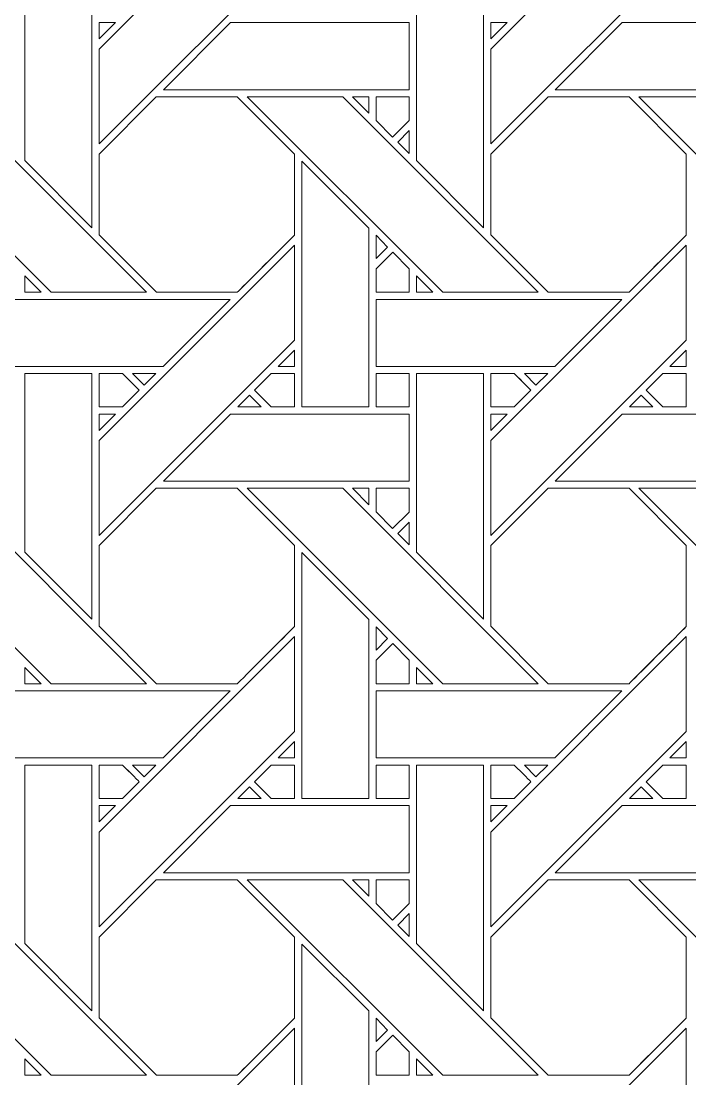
# Model space of a CAD drawing. Header units: inches. Extents: x 2.4 to 22.4, y -0.9 to 19.1.
# Drawn here: x 11.483 to 13.103, y 12.17 to 14.733 of the extents above; entities that cross this region are included whole.
import ezdxf

# ---------------------------------------------------------------- set-up
doc = ezdxf.new("R2010")
doc.units = ezdxf.units.IN
doc.header["$MEASUREMENT"] = 0
doc.layers.add('Design', color=7, linetype='Continuous', lineweight=0)

msp = doc.modelspace()

# ---------------------------------------------------------------- linework, layer by layer
at = {"layer": 'Design'}
for points, knots in [([(12.3829, 19.0948), (6.86, 19.0948), (2.3829, 14.6176), (2.3829, 9.0948), (2.3829, 3.5719), (6.86, -0.9052), (12.3829, -0.9052), (17.9057, -0.9052), (22.3829, 3.5719), (22.3829, 9.0948), (22.3829, 14.6176), (17.9057, 19.0948), (12.3829, 19.0948)], [0, 0, 0, 0, 1, 1, 1, 2, 2, 2, 3, 3, 3, 4, 4, 4, 4]), ([(12.3829, 17.972), (7.4801, 17.972), (3.5056, 13.9975), (3.5056, 9.0948), (3.5056, 4.192), (7.4801, 0.2175), (12.3829, 0.2175), (17.2856, 0.2175), (21.2601, 4.192), (21.2601, 9.0948), (21.2601, 13.9975), (17.2856, 17.972), (12.3829, 17.972)], [0, 0, 0, 0, 1, 1, 1, 2, 2, 2, 3, 3, 3, 4, 4, 4, 4]), ([(12.1453, 14.909), (12.1453, 14.909), (11.6717, 14.4354), (11.6717, 14.4354), (11.6717, 14.4354), (11.6717, 14.6655), (11.6717, 14.6655), (11.6717, 14.6655), (12.1453, 15.139), (12.1453, 15.139), (12.1453, 15.139), (12.1453, 14.909), (12.1453, 14.909)], [0, 0, 0, 0, 1, 1, 1, 2, 2, 2, 3, 3, 3, 4, 4, 4, 4]), ([(13.0941, 14.909), (13.0941, 14.909), (12.6204, 14.4354), (12.6204, 14.4354), (12.6204, 14.4354), (12.6204, 14.6655), (12.6204, 14.6655), (12.6204, 14.6655), (13.0941, 15.139), (13.0941, 15.139), (13.0941, 15.139), (13.0941, 14.909), (13.0941, 14.909)], [0, 0, 0, 0, 1, 1, 1, 2, 2, 2, 3, 3, 3, 4, 4, 4, 4]), ([(11.4916, 14.3954), (11.4916, 14.3954), (11.4916, 14.8276), (11.4916, 14.8276), (11.4916, 14.8276), (11.6545, 14.8276), (11.6545, 14.8276), (11.6545, 14.8276), (11.6545, 14.2324), (11.6545, 14.2324), (11.6545, 14.2324), (11.4916, 14.3954), (11.4916, 14.3954)], [0, 0, 0, 0, 1, 1, 1, 2, 2, 2, 3, 3, 3, 4, 4, 4, 4]), ([(12.4403, 14.3954), (12.4403, 14.3954), (12.4403, 14.8276), (12.4403, 14.8276), (12.4403, 14.8276), (12.6032, 14.8276), (12.6032, 14.8276), (12.6032, 14.8276), (12.6032, 14.2325), (12.6032, 14.2325), (12.6032, 14.2325), (12.4403, 14.3954), (12.4403, 14.3954)], [0, 0, 0, 0, 1, 1, 1, 2, 2, 2, 3, 3, 3, 4, 4, 4, 4]), ([(11.7115, 14.7296), (11.7115, 14.7296), (11.6717, 14.6898), (11.6717, 14.6898), (11.6717, 14.6898), (11.6717, 14.7296), (11.6717, 14.7296), (11.6717, 14.7296), (11.7115, 14.7296), (11.7115, 14.7296)], [0, 0, 0, 0, 1, 1, 1, 2, 2, 2, 3, 3, 3, 3]), ([(12.4228, 14.7296), (12.4228, 14.7296), (12.4228, 14.5668), (12.4228, 14.5668), (12.4228, 14.5668), (11.8275, 14.5668), (11.8275, 14.5668), (11.8275, 14.5668), (11.9904, 14.7296), (11.9904, 14.7296), (11.9904, 14.7296), (12.4228, 14.7296), (12.4228, 14.7296)], [0, 0, 0, 0, 1, 1, 1, 2, 2, 2, 3, 3, 3, 4, 4, 4, 4]), ([(12.6602, 14.7296), (12.6602, 14.7296), (12.6204, 14.6898), (12.6204, 14.6898), (12.6204, 14.6898), (12.6204, 14.7296), (12.6204, 14.7296), (12.6204, 14.7296), (12.6602, 14.7296), (12.6602, 14.7296)], [0, 0, 0, 0, 1, 1, 1, 2, 2, 2, 3, 3, 3, 3]), ([(13.3715, 14.7296), (13.3715, 14.7296), (13.3715, 14.5668), (13.3715, 14.5668), (13.3715, 14.5668), (12.7762, 14.5668), (12.7762, 14.5668), (12.7762, 14.5668), (12.9391, 14.7296), (12.9391, 14.7296), (12.9391, 14.7296), (13.3715, 14.7296), (13.3715, 14.7296)], [0, 0, 0, 0, 1, 1, 1, 2, 2, 2, 3, 3, 3, 4, 4, 4, 4]), ([(11.7867, 14.076), (11.7867, 14.076), (11.5556, 14.076), (11.5556, 14.076), (11.5556, 14.076), (11.0821, 14.5497), (11.0821, 14.5497), (11.0821, 14.5497), (11.313, 14.5497), (11.313, 14.5497), (11.313, 14.5497), (11.7867, 14.076), (11.7867, 14.076)], [0, 0, 0, 0, 1, 1, 1, 2, 2, 2, 3, 3, 3, 4, 4, 4, 4]), ([(11.8104, 14.5497), (11.8104, 14.5497), (12.0066, 14.5497), (12.0066, 14.5497), (12.0066, 14.5497), (12.1453, 14.411), (12.1453, 14.411), (12.1453, 14.411), (12.1453, 14.2148), (12.1453, 14.2148), (12.1275, 14.1969), (12.0156, 14.0851), (12.0066, 14.0761), (12.0066, 14.0761), (11.8109, 14.0761), (11.8109, 14.0761), (11.8109, 14.0761), (11.6717, 14.2153), (11.6717, 14.2153), (11.6717, 14.2153), (11.6717, 14.411), (11.6717, 14.411), (11.6717, 14.411), (11.8104, 14.5497), (11.8104, 14.5497)], [0, 0, 0, 0, 1, 1, 1, 2, 2, 2, 3, 3, 3, 4, 4, 4, 5, 5, 5, 6, 6, 6, 7, 7, 7, 8, 8, 8, 8]), ([(12.1453, 14.411), (12.1453, 14.411), (12.1453, 14.2148), (12.1453, 14.2148), (12.1272, 14.1966), (12.0154, 14.0849), (12.0066, 14.0761), (12.0066, 14.0761), (11.8109, 14.0761), (11.8109, 14.0761), (11.8109, 14.0761), (11.6717, 14.2153), (11.6717, 14.2153), (11.6717, 14.2153), (11.6717, 14.411), (11.6717, 14.411), (11.6717, 14.411), (11.8104, 14.5497), (11.8104, 14.5497), (11.8104, 14.5497), (12.0066, 14.5497), (12.0066, 14.5497), (12.0066, 14.5497), (12.1453, 14.411), (12.1453, 14.411)], [0, 0, 0, 0, 1, 1, 1, 2, 2, 2, 3, 3, 3, 4, 4, 4, 5, 5, 5, 6, 6, 6, 7, 7, 7, 8, 8, 8, 8]), ([(12.7354, 14.076), (12.7354, 14.076), (12.5044, 14.076), (12.5044, 14.076), (12.5044, 14.076), (12.0308, 14.5497), (12.0308, 14.5497), (12.0308, 14.5497), (12.2618, 14.5497), (12.2618, 14.5497), (12.2618, 14.5497), (12.7354, 14.076), (12.7354, 14.076)], [0, 0, 0, 0, 1, 1, 1, 2, 2, 2, 3, 3, 3, 4, 4, 4, 4]), ([(12.2859, 14.5497), (12.2859, 14.5497), (12.3253, 14.5497), (12.3253, 14.5497), (12.3253, 14.5497), (12.3253, 14.5099), (12.3253, 14.5099), (12.3253, 14.5099), (12.2859, 14.5497), (12.2859, 14.5497)], [0, 0, 0, 0, 1, 1, 1, 2, 2, 2, 3, 3, 3, 3]), ([(12.3425, 14.4925), (12.3425, 14.4925), (12.3425, 14.5497), (12.3425, 14.5497), (12.3425, 14.5497), (12.4228, 14.5497), (12.4228, 14.5497), (12.4228, 14.5497), (12.4228, 14.4921), (12.4228, 14.4921), (12.4228, 14.4921), (12.3828, 14.4522), (12.3828, 14.4522), (12.3828, 14.4522), (12.3425, 14.4925), (12.3425, 14.4925)], [0, 0, 0, 0, 1, 1, 1, 2, 2, 2, 3, 3, 3, 4, 4, 4, 5, 5, 5, 5]), ([(12.4228, 14.4921), (12.4228, 14.4921), (12.3828, 14.4522), (12.3828, 14.4522), (12.3828, 14.4522), (12.3425, 14.4925), (12.3425, 14.4925), (12.3425, 14.4925), (12.3425, 14.5497), (12.3425, 14.5497), (12.3425, 14.5497), (12.4228, 14.5497), (12.4228, 14.5497), (12.4228, 14.5497), (12.4228, 14.4921), (12.4228, 14.4921)], [0, 0, 0, 0, 1, 1, 1, 2, 2, 2, 3, 3, 3, 4, 4, 4, 5, 5, 5, 5]), ([(12.7591, 14.5497), (12.7591, 14.5497), (12.9553, 14.5497), (12.9553, 14.5497), (12.9553, 14.5497), (13.0941, 14.411), (13.0941, 14.411), (13.0941, 14.411), (13.0941, 14.2148), (13.0941, 14.2148), (13.0763, 14.1969), (12.9643, 14.0851), (12.9553, 14.0761), (12.9553, 14.0761), (12.7596, 14.0761), (12.7596, 14.0761), (12.7596, 14.0761), (12.6204, 14.2153), (12.6204, 14.2153), (12.6204, 14.2153), (12.6204, 14.411), (12.6204, 14.411), (12.6204, 14.411), (12.7591, 14.5497), (12.7591, 14.5497)], [0, 0, 0, 0, 1, 1, 1, 2, 2, 2, 3, 3, 3, 4, 4, 4, 5, 5, 5, 6, 6, 6, 7, 7, 7, 8, 8, 8, 8]), ([(13.0941, 14.2148), (13.0761, 14.1967), (12.9642, 14.085), (12.9553, 14.0761), (12.9553, 14.0761), (12.7596, 14.0761), (12.7596, 14.0761), (12.7596, 14.0761), (12.6204, 14.2153), (12.6204, 14.2153), (12.6204, 14.2153), (12.6204, 14.411), (12.6204, 14.411), (12.6204, 14.411), (12.7591, 14.5497), (12.7591, 14.5497), (12.7591, 14.5497), (12.9553, 14.5497), (12.9553, 14.5497), (12.9553, 14.5497), (13.0941, 14.411), (13.0941, 14.411), (13.0941, 14.411), (13.0941, 14.2148), (13.0941, 14.2148)], [0, 0, 0, 0, 1, 1, 1, 2, 2, 2, 3, 3, 3, 4, 4, 4, 5, 5, 5, 6, 6, 6, 7, 7, 7, 8, 8, 8, 8]), ([(13.6841, 14.076), (13.6841, 14.076), (13.4531, 14.076), (13.4531, 14.076), (13.4531, 14.076), (12.9795, 14.5497), (12.9795, 14.5497), (12.9795, 14.5497), (13.2105, 14.5497), (13.2105, 14.5497), (13.2105, 14.5497), (13.6841, 14.076), (13.6841, 14.076)], [0, 0, 0, 0, 1, 1, 1, 2, 2, 2, 3, 3, 3, 4, 4, 4, 4]), ([(12.4228, 14.4679), (12.4228, 14.4679), (12.4228, 14.4127), (12.4228, 14.4127), (12.4228, 14.4127), (12.395, 14.4401), (12.395, 14.4401), (12.395, 14.4401), (12.4228, 14.4679), (12.4228, 14.4679)], [0, 0, 0, 0, 1, 1, 1, 2, 2, 2, 3, 3, 3, 3]), ([(12.1625, 13.798), (12.1625, 13.798), (12.1625, 14.3939), (12.1625, 14.3939), (12.1625, 14.3939), (12.3252, 14.2317), (12.3252, 14.2317), (12.3252, 14.2317), (12.3252, 13.798), (12.3252, 13.798), (12.3252, 13.798), (12.1625, 13.798), (12.1625, 13.798)], [0, 0, 0, 0, 1, 1, 1, 2, 2, 2, 3, 3, 3, 4, 4, 4, 4]), ([(12.3425, 14.1575), (12.3425, 14.1575), (12.3425, 14.2142), (12.3425, 14.2142), (12.3425, 14.2142), (12.3707, 14.1857), (12.3707, 14.1857), (12.3707, 14.1857), (12.3425, 14.1575), (12.3425, 14.1575)], [0, 0, 0, 0, 1, 1, 1, 2, 2, 2, 3, 3, 3, 3]), ([(12.1453, 13.9603), (12.1453, 13.9603), (11.6717, 13.4866), (11.6717, 13.4866), (11.6717, 13.4866), (11.6717, 13.7167), (11.6717, 13.7167), (11.6717, 13.7167), (12.1453, 14.1903), (12.1453, 14.1903), (12.1453, 14.1903), (12.1453, 13.9603), (12.1453, 13.9603)], [0, 0, 0, 0, 1, 1, 1, 2, 2, 2, 3, 3, 3, 4, 4, 4, 4]), ([(13.0941, 13.9603), (13.0941, 13.9603), (12.6204, 13.4866), (12.6204, 13.4866), (12.6204, 13.4866), (12.6204, 13.7167), (12.6204, 13.7167), (12.6204, 13.7167), (13.0941, 14.1903), (13.0941, 14.1903), (13.0941, 14.1903), (13.0941, 13.9603), (13.0941, 13.9603)], [0, 0, 0, 0, 1, 1, 1, 2, 2, 2, 3, 3, 3, 4, 4, 4, 4]), ([(12.3425, 14.0759), (12.3425, 14.0759), (12.3425, 14.1332), (12.3425, 14.1332), (12.3425, 14.1332), (12.3829, 14.1735), (12.3829, 14.1735), (12.3829, 14.1735), (12.4232, 14.1332), (12.4232, 14.1332), (12.4232, 14.1332), (12.4232, 14.0759), (12.4232, 14.0759), (12.4232, 14.0759), (12.3425, 14.0759), (12.3425, 14.0759)], [0, 0, 0, 0, 1, 1, 1, 2, 2, 2, 3, 3, 3, 4, 4, 4, 5, 5, 5, 5]), ([(12.3829, 14.1735), (12.3829, 14.1735), (12.4232, 14.1332), (12.4232, 14.1332), (12.4232, 14.1332), (12.4232, 14.0759), (12.4232, 14.0759), (12.4232, 14.0759), (12.3425, 14.0759), (12.3425, 14.0759), (12.3425, 14.0759), (12.3425, 14.1332), (12.3425, 14.1332), (12.3425, 14.1332), (12.3829, 14.1735), (12.3829, 14.1735)], [0, 0, 0, 0, 1, 1, 1, 2, 2, 2, 3, 3, 3, 4, 4, 4, 5, 5, 5, 5]), ([(11.4917, 14.076), (11.4917, 14.076), (11.4917, 14.1158), (11.4917, 14.1158), (11.4917, 14.1158), (11.5314, 14.076), (11.5314, 14.076), (11.5314, 14.076), (11.4917, 14.076), (11.4917, 14.076)], [0, 0, 0, 0, 1, 1, 1, 2, 2, 2, 3, 3, 3, 3]), ([(12.4405, 14.076), (12.4405, 14.076), (12.4405, 14.1158), (12.4405, 14.1158), (12.4405, 14.1158), (12.4802, 14.076), (12.4802, 14.076), (12.4802, 14.076), (12.4405, 14.076), (12.4405, 14.076)], [0, 0, 0, 0, 1, 1, 1, 2, 2, 2, 3, 3, 3, 3]), ([(11.9895, 14.0588), (11.9895, 14.0588), (11.8268, 13.8961), (11.8268, 13.8961), (11.8268, 13.8961), (11.3938, 13.8961), (11.3938, 13.8961), (11.3938, 13.8961), (11.3938, 14.0588), (11.3938, 14.0588), (11.3938, 14.0588), (11.9895, 14.0588), (11.9895, 14.0588)], [0, 0, 0, 0, 1, 1, 1, 2, 2, 2, 3, 3, 3, 4, 4, 4, 4]), ([(12.9383, 14.0588), (12.9383, 14.0588), (12.7755, 13.8961), (12.7755, 13.8961), (12.7755, 13.8961), (12.3425, 13.8961), (12.3425, 13.8961), (12.3425, 13.8961), (12.3425, 14.0588), (12.3425, 14.0588), (12.3425, 14.0588), (12.9383, 14.0588), (12.9383, 14.0588)], [0, 0, 0, 0, 1, 1, 1, 2, 2, 2, 3, 3, 3, 4, 4, 4, 4]), ([(12.1056, 13.8961), (12.1056, 13.8961), (12.1453, 13.9359), (12.1453, 13.9359), (12.1453, 13.9359), (12.1453, 13.8961), (12.1453, 13.8961), (12.1453, 13.8961), (12.1056, 13.8961), (12.1056, 13.8961)], [0, 0, 0, 0, 1, 1, 1, 2, 2, 2, 3, 3, 3, 3]), ([(13.0543, 13.8961), (13.0543, 13.8961), (13.0941, 13.9359), (13.0941, 13.9359), (13.0941, 13.9359), (13.0941, 13.8961), (13.0941, 13.8961), (13.0941, 13.8961), (13.0543, 13.8961), (13.0543, 13.8961)], [0, 0, 0, 0, 1, 1, 1, 2, 2, 2, 3, 3, 3, 3]), ([(11.4916, 13.4466), (11.4916, 13.4466), (11.4916, 13.8788), (11.4916, 13.8788), (11.4916, 13.8788), (11.6545, 13.8788), (11.6545, 13.8788), (11.6545, 13.8788), (11.6545, 13.2837), (11.6545, 13.2837), (11.6545, 13.2837), (11.4916, 13.4466), (11.4916, 13.4466)], [0, 0, 0, 0, 1, 1, 1, 2, 2, 2, 3, 3, 3, 4, 4, 4, 4]), ([(11.7287, 13.8789), (11.7339, 13.8738), (11.7646, 13.8429), (11.7691, 13.8385), (11.7691, 13.8385), (11.7286, 13.7981), (11.7286, 13.7981), (11.7286, 13.7981), (11.6717, 13.7981), (11.6717, 13.7981), (11.6717, 13.7981), (11.6717, 13.8789), (11.6717, 13.8789), (11.6717, 13.8789), (11.7287, 13.8789), (11.7287, 13.8789)], [0, 0, 0, 0, 1, 1, 1, 2, 2, 2, 3, 3, 3, 4, 4, 4, 5, 5, 5, 5]), ([(11.7691, 13.8385), (11.7691, 13.8385), (11.7286, 13.7981), (11.7286, 13.7981), (11.7286, 13.7981), (11.6717, 13.7981), (11.6717, 13.7981), (11.6717, 13.7981), (11.6717, 13.8789), (11.6717, 13.8789), (11.6717, 13.8789), (11.7287, 13.8789), (11.7287, 13.8789), (11.7338, 13.8738), (11.7646, 13.843), (11.7691, 13.8385)], [0, 0, 0, 0, 1, 1, 1, 2, 2, 2, 3, 3, 3, 4, 4, 4, 5, 5, 5, 5]), ([(11.7531, 13.8788), (11.7531, 13.8788), (11.8096, 13.8788), (11.8096, 13.8788), (11.8096, 13.8788), (11.7813, 13.8506), (11.7813, 13.8506), (11.7813, 13.8506), (11.7531, 13.8788), (11.7531, 13.8788)], [0, 0, 0, 0, 1, 1, 1, 2, 2, 2, 3, 3, 3, 3]), ([(12.0882, 13.7981), (12.0882, 13.7981), (12.0479, 13.8385), (12.0479, 13.8385), (12.0479, 13.8385), (12.0883, 13.8789), (12.0883, 13.8789), (12.0883, 13.8789), (12.1453, 13.8789), (12.1453, 13.8789), (12.1453, 13.8789), (12.1453, 13.7981), (12.1453, 13.7981), (12.1453, 13.7981), (12.0882, 13.7981), (12.0882, 13.7981)], [0, 0, 0, 0, 1, 1, 1, 2, 2, 2, 3, 3, 3, 4, 4, 4, 5, 5, 5, 5]), ([(12.1453, 13.8789), (12.1453, 13.8789), (12.1453, 13.7981), (12.1453, 13.7981), (12.1453, 13.7981), (12.0882, 13.7981), (12.0882, 13.7981), (12.0882, 13.7981), (12.0479, 13.8385), (12.0479, 13.8385), (12.0479, 13.8385), (12.0883, 13.8789), (12.0883, 13.8789), (12.0883, 13.8789), (12.1453, 13.8789), (12.1453, 13.8789)], [0, 0, 0, 0, 1, 1, 1, 2, 2, 2, 3, 3, 3, 4, 4, 4, 5, 5, 5, 5]), ([(12.3425, 13.7981), (12.3425, 13.7981), (12.3425, 13.8789), (12.3425, 13.8789), (12.3425, 13.8789), (12.4228, 13.8789), (12.4228, 13.8789), (12.4228, 13.8789), (12.4228, 13.7981), (12.4228, 13.7981), (12.4228, 13.7981), (12.3425, 13.7981), (12.3425, 13.7981)], [0, 0, 0, 0, 1, 1, 1, 2, 2, 2, 3, 3, 3, 4, 4, 4, 4]), ([(12.4228, 13.8789), (12.4228, 13.8789), (12.4228, 13.7981), (12.4228, 13.7981), (12.4228, 13.7981), (12.3425, 13.7981), (12.3425, 13.7981), (12.3425, 13.7981), (12.3425, 13.8789), (12.3425, 13.8789), (12.3425, 13.8789), (12.4228, 13.8789), (12.4228, 13.8789)], [0, 0, 0, 0, 1, 1, 1, 2, 2, 2, 3, 3, 3, 4, 4, 4, 4]), ([(12.4403, 13.4466), (12.4403, 13.4466), (12.4403, 13.8788), (12.4403, 13.8788), (12.4403, 13.8788), (12.6032, 13.8788), (12.6032, 13.8788), (12.6032, 13.8788), (12.6032, 13.2837), (12.6032, 13.2837), (12.6032, 13.2837), (12.4403, 13.4466), (12.4403, 13.4466)], [0, 0, 0, 0, 1, 1, 1, 2, 2, 2, 3, 3, 3, 4, 4, 4, 4]), ([(12.6775, 13.8789), (12.6826, 13.8738), (12.7134, 13.8429), (12.7178, 13.8385), (12.7178, 13.8385), (12.6774, 13.7981), (12.6774, 13.7981), (12.6774, 13.7981), (12.6204, 13.7981), (12.6204, 13.7981), (12.6204, 13.7981), (12.6204, 13.8789), (12.6204, 13.8789), (12.6204, 13.8789), (12.6775, 13.8789), (12.6775, 13.8789)], [0, 0, 0, 0, 1, 1, 1, 2, 2, 2, 3, 3, 3, 4, 4, 4, 5, 5, 5, 5]), ([(12.6204, 13.7981), (12.6204, 13.7981), (12.6204, 13.8789), (12.6204, 13.8789), (12.6204, 13.8789), (12.6775, 13.8789), (12.6775, 13.8789), (12.6826, 13.8737), (12.7134, 13.8429), (12.7178, 13.8385), (12.7178, 13.8385), (12.6774, 13.7981), (12.6774, 13.7981), (12.6774, 13.7981), (12.6204, 13.7981), (12.6204, 13.7981)], [0, 0, 0, 0, 1, 1, 1, 2, 2, 2, 3, 3, 3, 4, 4, 4, 5, 5, 5, 5]), ([(12.7018, 13.8788), (12.7018, 13.8788), (12.7583, 13.8788), (12.7583, 13.8788), (12.7583, 13.8788), (12.73, 13.8506), (12.73, 13.8506), (12.73, 13.8506), (12.7018, 13.8788), (12.7018, 13.8788)], [0, 0, 0, 0, 1, 1, 1, 2, 2, 2, 3, 3, 3, 3]), ([(13.037, 13.7981), (13.037, 13.7981), (12.9966, 13.8385), (12.9966, 13.8385), (12.9966, 13.8385), (13.037, 13.8789), (13.037, 13.8789), (13.037, 13.8789), (13.0941, 13.8789), (13.0941, 13.8789), (13.0941, 13.8789), (13.0941, 13.7981), (13.0941, 13.7981), (13.0941, 13.7981), (13.037, 13.7981), (13.037, 13.7981)], [0, 0, 0, 0, 1, 1, 1, 2, 2, 2, 3, 3, 3, 4, 4, 4, 5, 5, 5, 5]), ([(13.0941, 13.8789), (13.0941, 13.8789), (13.0941, 13.7981), (13.0941, 13.7981), (13.0941, 13.7981), (13.037, 13.7981), (13.037, 13.7981), (13.037, 13.7981), (12.9966, 13.8385), (12.9966, 13.8385), (12.9966, 13.8385), (13.037, 13.8789), (13.037, 13.8789), (13.037, 13.8789), (13.0941, 13.8789), (13.0941, 13.8789)], [0, 0, 0, 0, 1, 1, 1, 2, 2, 2, 3, 3, 3, 4, 4, 4, 5, 5, 5, 5]), ([(12.064, 13.798), (12.064, 13.798), (12.0075, 13.798), (12.0075, 13.798), (12.0075, 13.798), (12.0358, 13.8263), (12.0358, 13.8263), (12.0358, 13.8263), (12.064, 13.798), (12.064, 13.798)], [0, 0, 0, 0, 1, 1, 1, 2, 2, 2, 3, 3, 3, 3]), ([(13.0127, 13.798), (13.0127, 13.798), (12.9562, 13.798), (12.9562, 13.798), (12.9562, 13.798), (12.9845, 13.8263), (12.9845, 13.8263), (12.9845, 13.8263), (13.0127, 13.798), (13.0127, 13.798)], [0, 0, 0, 0, 1, 1, 1, 2, 2, 2, 3, 3, 3, 3]), ([(11.7115, 13.7809), (11.7115, 13.7809), (11.6717, 13.7411), (11.6717, 13.7411), (11.6717, 13.7411), (11.6717, 13.7809), (11.6717, 13.7809), (11.6717, 13.7809), (11.7115, 13.7809), (11.7115, 13.7809)], [0, 0, 0, 0, 1, 1, 1, 2, 2, 2, 3, 3, 3, 3]), ([(12.4228, 13.7809), (12.4228, 13.7809), (12.4228, 13.6181), (12.4228, 13.6181), (12.4228, 13.6181), (11.8275, 13.6181), (11.8275, 13.6181), (11.8275, 13.6181), (11.9904, 13.7809), (11.9904, 13.7809), (11.9904, 13.7809), (12.4228, 13.7809), (12.4228, 13.7809)], [0, 0, 0, 0, 1, 1, 1, 2, 2, 2, 3, 3, 3, 4, 4, 4, 4]), ([(12.6602, 13.7809), (12.6602, 13.7809), (12.6204, 13.7411), (12.6204, 13.7411), (12.6204, 13.7411), (12.6204, 13.7809), (12.6204, 13.7809), (12.6204, 13.7809), (12.6602, 13.7809), (12.6602, 13.7809)], [0, 0, 0, 0, 1, 1, 1, 2, 2, 2, 3, 3, 3, 3]), ([(13.3715, 13.7809), (13.3715, 13.7809), (13.3715, 13.6181), (13.3715, 13.6181), (13.3715, 13.6181), (12.7762, 13.6181), (12.7762, 13.6181), (12.7762, 13.6181), (12.9391, 13.7809), (12.9391, 13.7809), (12.9391, 13.7809), (13.3715, 13.7809), (13.3715, 13.7809)], [0, 0, 0, 0, 1, 1, 1, 2, 2, 2, 3, 3, 3, 4, 4, 4, 4]), ([(11.7867, 13.1273), (11.7867, 13.1273), (11.5556, 13.1273), (11.5556, 13.1273), (11.5556, 13.1273), (11.0821, 13.601), (11.0821, 13.601), (11.0821, 13.601), (11.313, 13.601), (11.313, 13.601), (11.313, 13.601), (11.7867, 13.1273), (11.7867, 13.1273)], [0, 0, 0, 0, 1, 1, 1, 2, 2, 2, 3, 3, 3, 4, 4, 4, 4]), ([(11.8104, 13.601), (11.8104, 13.601), (12.0066, 13.601), (12.0066, 13.601), (12.0066, 13.601), (12.1453, 13.4623), (12.1453, 13.4623), (12.1453, 13.4623), (12.1453, 13.2661), (12.1453, 13.2661), (12.1275, 13.2481), (12.0156, 13.1364), (12.0066, 13.1274), (12.0066, 13.1274), (11.8109, 13.1274), (11.8109, 13.1274), (11.8109, 13.1274), (11.6717, 13.2666), (11.6717, 13.2666), (11.6717, 13.2666), (11.6717, 13.4623), (11.6717, 13.4623), (11.6717, 13.4623), (11.8104, 13.601), (11.8104, 13.601)], [0, 0, 0, 0, 1, 1, 1, 2, 2, 2, 3, 3, 3, 4, 4, 4, 5, 5, 5, 6, 6, 6, 7, 7, 7, 8, 8, 8, 8]), ([(12.1453, 13.4623), (12.1453, 13.4623), (12.1453, 13.2661), (12.1453, 13.2661), (12.1277, 13.2483), (12.0157, 13.1365), (12.0066, 13.1274), (12.0066, 13.1274), (11.8109, 13.1274), (11.8109, 13.1274), (11.8109, 13.1274), (11.6717, 13.2666), (11.6717, 13.2666), (11.6717, 13.2666), (11.6717, 13.4623), (11.6717, 13.4623), (11.6717, 13.4623), (11.8104, 13.601), (11.8104, 13.601), (11.8104, 13.601), (12.0066, 13.601), (12.0066, 13.601), (12.0066, 13.601), (12.1453, 13.4623), (12.1453, 13.4623)], [0, 0, 0, 0, 1, 1, 1, 2, 2, 2, 3, 3, 3, 4, 4, 4, 5, 5, 5, 6, 6, 6, 7, 7, 7, 8, 8, 8, 8]), ([(12.7354, 13.1273), (12.7354, 13.1273), (12.5044, 13.1273), (12.5044, 13.1273), (12.5044, 13.1273), (12.0308, 13.601), (12.0308, 13.601), (12.0308, 13.601), (12.2618, 13.601), (12.2618, 13.601), (12.2618, 13.601), (12.7354, 13.1273), (12.7354, 13.1273)], [0, 0, 0, 0, 1, 1, 1, 2, 2, 2, 3, 3, 3, 4, 4, 4, 4]), ([(12.2859, 13.601), (12.2859, 13.601), (12.3253, 13.601), (12.3253, 13.601), (12.3253, 13.601), (12.3253, 13.5611), (12.3253, 13.5611), (12.3253, 13.5611), (12.2859, 13.601), (12.2859, 13.601)], [0, 0, 0, 0, 1, 1, 1, 2, 2, 2, 3, 3, 3, 3]), ([(12.3425, 13.5438), (12.3425, 13.5438), (12.3425, 13.601), (12.3425, 13.601), (12.3425, 13.601), (12.4228, 13.601), (12.4228, 13.601), (12.4228, 13.601), (12.4228, 13.5434), (12.4228, 13.5434), (12.4228, 13.5434), (12.3828, 13.5035), (12.3828, 13.5035), (12.3828, 13.5035), (12.3425, 13.5438), (12.3425, 13.5438)], [0, 0, 0, 0, 1, 1, 1, 2, 2, 2, 3, 3, 3, 4, 4, 4, 5, 5, 5, 5]), ([(12.4228, 13.5434), (12.4228, 13.5434), (12.3828, 13.5035), (12.3828, 13.5035), (12.3828, 13.5035), (12.3425, 13.5438), (12.3425, 13.5438), (12.3425, 13.5438), (12.3425, 13.601), (12.3425, 13.601), (12.3425, 13.601), (12.4228, 13.601), (12.4228, 13.601), (12.4228, 13.601), (12.4228, 13.5434), (12.4228, 13.5434)], [0, 0, 0, 0, 1, 1, 1, 2, 2, 2, 3, 3, 3, 4, 4, 4, 5, 5, 5, 5]), ([(12.7591, 13.601), (12.7591, 13.601), (12.9553, 13.601), (12.9553, 13.601), (12.9553, 13.601), (13.0941, 13.4623), (13.0941, 13.4623), (13.0941, 13.4623), (13.0941, 13.2661), (13.0941, 13.2661), (13.0763, 13.2481), (12.9643, 13.1364), (12.9553, 13.1274), (12.9553, 13.1274), (12.7596, 13.1274), (12.7596, 13.1274), (12.7596, 13.1274), (12.6204, 13.2666), (12.6204, 13.2666), (12.6204, 13.2666), (12.6204, 13.4623), (12.6204, 13.4623), (12.6204, 13.4623), (12.7591, 13.601), (12.7591, 13.601)], [0, 0, 0, 0, 1, 1, 1, 2, 2, 2, 3, 3, 3, 4, 4, 4, 5, 5, 5, 6, 6, 6, 7, 7, 7, 8, 8, 8, 8]), ([(13.0941, 13.2661), (13.0759, 13.2477), (12.964, 13.1361), (12.9553, 13.1274), (12.9553, 13.1274), (12.7596, 13.1274), (12.7596, 13.1274), (12.7596, 13.1274), (12.6204, 13.2666), (12.6204, 13.2666), (12.6204, 13.2666), (12.6204, 13.4623), (12.6204, 13.4623), (12.6204, 13.4623), (12.7591, 13.601), (12.7591, 13.601), (12.7591, 13.601), (12.9553, 13.601), (12.9553, 13.601), (12.9553, 13.601), (13.0941, 13.4623), (13.0941, 13.4623), (13.0941, 13.4623), (13.0941, 13.2661), (13.0941, 13.2661)], [0, 0, 0, 0, 1, 1, 1, 2, 2, 2, 3, 3, 3, 4, 4, 4, 5, 5, 5, 6, 6, 6, 7, 7, 7, 8, 8, 8, 8]), ([(13.6841, 13.1273), (13.6841, 13.1273), (13.4531, 13.1273), (13.4531, 13.1273), (13.4531, 13.1273), (12.9795, 13.601), (12.9795, 13.601), (12.9795, 13.601), (13.2105, 13.601), (13.2105, 13.601), (13.2105, 13.601), (13.6841, 13.1273), (13.6841, 13.1273)], [0, 0, 0, 0, 1, 1, 1, 2, 2, 2, 3, 3, 3, 4, 4, 4, 4]), ([(12.4228, 13.5191), (12.4228, 13.5191), (12.4228, 13.464), (12.4228, 13.464), (12.4228, 13.464), (12.395, 13.4913), (12.395, 13.4913), (12.395, 13.4913), (12.4228, 13.5191), (12.4228, 13.5191)], [0, 0, 0, 0, 1, 1, 1, 2, 2, 2, 3, 3, 3, 3]), ([(12.1625, 12.8493), (12.1625, 12.8493), (12.1625, 13.4452), (12.1625, 13.4452), (12.1625, 13.4452), (12.3252, 13.283), (12.3252, 13.283), (12.3252, 13.283), (12.3252, 12.8493), (12.3252, 12.8493), (12.3252, 12.8493), (12.1625, 12.8493), (12.1625, 12.8493)], [0, 0, 0, 0, 1, 1, 1, 2, 2, 2, 3, 3, 3, 4, 4, 4, 4]), ([(12.3425, 13.2088), (12.3425, 13.2088), (12.3425, 13.2655), (12.3425, 13.2655), (12.3425, 13.2655), (12.3707, 13.2369), (12.3707, 13.2369), (12.3707, 13.2369), (12.3425, 13.2088), (12.3425, 13.2088)], [0, 0, 0, 0, 1, 1, 1, 2, 2, 2, 3, 3, 3, 3]), ([(12.1453, 13.0116), (12.1453, 13.0116), (11.6717, 12.5379), (11.6717, 12.5379), (11.6717, 12.5379), (11.6717, 12.768), (11.6717, 12.768), (11.6717, 12.768), (12.1453, 13.2416), (12.1453, 13.2416), (12.1453, 13.2416), (12.1453, 13.0116), (12.1453, 13.0116)], [0, 0, 0, 0, 1, 1, 1, 2, 2, 2, 3, 3, 3, 4, 4, 4, 4]), ([(13.0941, 13.0116), (13.0941, 13.0116), (12.6204, 12.5379), (12.6204, 12.5379), (12.6204, 12.5379), (12.6204, 12.768), (12.6204, 12.768), (12.6204, 12.768), (13.0941, 13.2416), (13.0941, 13.2416), (13.0941, 13.2416), (13.0941, 13.0116), (13.0941, 13.0116)], [0, 0, 0, 0, 1, 1, 1, 2, 2, 2, 3, 3, 3, 4, 4, 4, 4]), ([(12.3425, 13.1271), (12.3425, 13.1271), (12.3425, 13.1844), (12.3425, 13.1844), (12.3425, 13.1844), (12.3829, 13.2247), (12.3829, 13.2247), (12.3829, 13.2247), (12.4232, 13.1844), (12.4232, 13.1844), (12.4232, 13.1844), (12.4232, 13.1271), (12.4232, 13.1271), (12.4232, 13.1271), (12.3425, 13.1271), (12.3425, 13.1271)], [0, 0, 0, 0, 1, 1, 1, 2, 2, 2, 3, 3, 3, 4, 4, 4, 5, 5, 5, 5]), ([(12.3829, 13.2247), (12.3829, 13.2247), (12.4232, 13.1844), (12.4232, 13.1844), (12.4232, 13.1844), (12.4232, 13.1271), (12.4232, 13.1271), (12.4232, 13.1271), (12.3425, 13.1271), (12.3425, 13.1271), (12.3425, 13.1271), (12.3425, 13.1844), (12.3425, 13.1844), (12.3425, 13.1844), (12.3829, 13.2247), (12.3829, 13.2247)], [0, 0, 0, 0, 1, 1, 1, 2, 2, 2, 3, 3, 3, 4, 4, 4, 5, 5, 5, 5]), ([(11.4917, 13.1273), (11.4917, 13.1273), (11.4917, 13.1671), (11.4917, 13.1671), (11.4917, 13.1671), (11.5314, 13.1273), (11.5314, 13.1273), (11.5314, 13.1273), (11.4917, 13.1273), (11.4917, 13.1273)], [0, 0, 0, 0, 1, 1, 1, 2, 2, 2, 3, 3, 3, 3]), ([(12.4405, 13.1273), (12.4405, 13.1273), (12.4405, 13.1671), (12.4405, 13.1671), (12.4405, 13.1671), (12.4802, 13.1273), (12.4802, 13.1273), (12.4802, 13.1273), (12.4405, 13.1273), (12.4405, 13.1273)], [0, 0, 0, 0, 1, 1, 1, 2, 2, 2, 3, 3, 3, 3]), ([(11.9895, 13.1101), (11.9895, 13.1101), (11.8268, 12.9474), (11.8268, 12.9474), (11.8268, 12.9474), (11.3938, 12.9474), (11.3938, 12.9474), (11.3938, 12.9474), (11.3938, 13.1101), (11.3938, 13.1101), (11.3938, 13.1101), (11.9895, 13.1101), (11.9895, 13.1101)], [0, 0, 0, 0, 1, 1, 1, 2, 2, 2, 3, 3, 3, 4, 4, 4, 4]), ([(12.3425, 12.9474), (12.3425, 12.9474), (12.3425, 13.1101), (12.3425, 13.1101), (12.3425, 13.1101), (12.9382, 13.1101), (12.9382, 13.1101), (12.9382, 13.1101), (12.7755, 12.9474), (12.7755, 12.9474), (12.7755, 12.9474), (12.3425, 12.9474), (12.3425, 12.9474)], [0, 0, 0, 0, 1, 1, 1, 2, 2, 2, 3, 3, 3, 4, 4, 4, 4]), ([(12.1056, 12.9474), (12.1056, 12.9474), (12.1453, 12.9872), (12.1453, 12.9872), (12.1453, 12.9872), (12.1453, 12.9474), (12.1453, 12.9474), (12.1453, 12.9474), (12.1056, 12.9474), (12.1056, 12.9474)], [0, 0, 0, 0, 1, 1, 1, 2, 2, 2, 3, 3, 3, 3]), ([(13.0543, 12.9474), (13.0543, 12.9474), (13.0941, 12.9872), (13.0941, 12.9872), (13.0941, 12.9872), (13.0941, 12.9474), (13.0941, 12.9474), (13.0941, 12.9474), (13.0543, 12.9474), (13.0543, 12.9474)], [0, 0, 0, 0, 1, 1, 1, 2, 2, 2, 3, 3, 3, 3]), ([(11.4916, 12.4979), (11.4916, 12.4979), (11.4916, 12.9301), (11.4916, 12.9301), (11.4916, 12.9301), (11.6545, 12.9301), (11.6545, 12.9301), (11.6545, 12.9301), (11.6545, 12.335), (11.6545, 12.335), (11.6545, 12.335), (11.4916, 12.4979), (11.4916, 12.4979)], [0, 0, 0, 0, 1, 1, 1, 2, 2, 2, 3, 3, 3, 4, 4, 4, 4]), ([(11.7287, 12.9301), (11.7339, 12.925), (11.7646, 12.8942), (11.7691, 12.8898), (11.7691, 12.8898), (11.7286, 12.8494), (11.7286, 12.8494), (11.7286, 12.8494), (11.6717, 12.8494), (11.6717, 12.8494), (11.6717, 12.8494), (11.6717, 12.9301), (11.6717, 12.9301), (11.6717, 12.9301), (11.7287, 12.9301), (11.7287, 12.9301)], [0, 0, 0, 0, 1, 1, 1, 2, 2, 2, 3, 3, 3, 4, 4, 4, 5, 5, 5, 5]), ([(11.7691, 12.8898), (11.7691, 12.8898), (11.7286, 12.8494), (11.7286, 12.8494), (11.7286, 12.8494), (11.6717, 12.8494), (11.6717, 12.8494), (11.6717, 12.8494), (11.6717, 12.9301), (11.6717, 12.9301), (11.6717, 12.9301), (11.7287, 12.9301), (11.7287, 12.9301), (11.7339, 12.9249), (11.7647, 12.8941), (11.7691, 12.8898)], [0, 0, 0, 0, 1, 1, 1, 2, 2, 2, 3, 3, 3, 4, 4, 4, 5, 5, 5, 5]), ([(11.7531, 12.9301), (11.7531, 12.9301), (11.8096, 12.9301), (11.8096, 12.9301), (11.8096, 12.9301), (11.7813, 12.9019), (11.7813, 12.9019), (11.7813, 12.9019), (11.7531, 12.9301), (11.7531, 12.9301)], [0, 0, 0, 0, 1, 1, 1, 2, 2, 2, 3, 3, 3, 3]), ([(12.0882, 12.8494), (12.0882, 12.8494), (12.0479, 12.8897), (12.0479, 12.8897), (12.0479, 12.8897), (12.0883, 12.9302), (12.0883, 12.9302), (12.0883, 12.9302), (12.1453, 12.9302), (12.1453, 12.9302), (12.1453, 12.9302), (12.1453, 12.8494), (12.1453, 12.8494), (12.1453, 12.8494), (12.0882, 12.8494), (12.0882, 12.8494)], [0, 0, 0, 0, 1, 1, 1, 2, 2, 2, 3, 3, 3, 4, 4, 4, 5, 5, 5, 5]), ([(12.1453, 12.9302), (12.1453, 12.9302), (12.1453, 12.8494), (12.1453, 12.8494), (12.1453, 12.8494), (12.0882, 12.8494), (12.0882, 12.8494), (12.0882, 12.8494), (12.0479, 12.8897), (12.0479, 12.8897), (12.0479, 12.8897), (12.0883, 12.9302), (12.0883, 12.9302), (12.0883, 12.9302), (12.1453, 12.9302), (12.1453, 12.9302)], [0, 0, 0, 0, 1, 1, 1, 2, 2, 2, 3, 3, 3, 4, 4, 4, 5, 5, 5, 5]), ([(12.3425, 12.8494), (12.3425, 12.8494), (12.3425, 12.9301), (12.3425, 12.9301), (12.3425, 12.9301), (12.4228, 12.9301), (12.4228, 12.9301), (12.4228, 12.9301), (12.4228, 12.8494), (12.4228, 12.8494), (12.4228, 12.8494), (12.3425, 12.8494), (12.3425, 12.8494)], [0, 0, 0, 0, 1, 1, 1, 2, 2, 2, 3, 3, 3, 4, 4, 4, 4]), ([(12.3425, 12.8494), (12.3425, 12.8494), (12.3425, 12.9301), (12.3425, 12.9301), (12.3425, 12.9301), (12.4228, 12.9301), (12.4228, 12.9301), (12.4228, 12.9301), (12.4228, 12.8494), (12.4228, 12.8494), (12.4228, 12.8494), (12.3425, 12.8494), (12.3425, 12.8494)], [0, 0, 0, 0, 1, 1, 1, 2, 2, 2, 3, 3, 3, 4, 4, 4, 4]), ([(12.4403, 12.4979), (12.4403, 12.4979), (12.4403, 12.9301), (12.4403, 12.9301), (12.4403, 12.9301), (12.6032, 12.9301), (12.6032, 12.9301), (12.6032, 12.9301), (12.6032, 12.335), (12.6032, 12.335), (12.6032, 12.335), (12.4403, 12.4979), (12.4403, 12.4979)], [0, 0, 0, 0, 1, 1, 1, 2, 2, 2, 3, 3, 3, 4, 4, 4, 4]), ([(12.6775, 12.9301), (12.6826, 12.925), (12.7134, 12.8942), (12.7178, 12.8898), (12.7178, 12.8898), (12.6774, 12.8494), (12.6774, 12.8494), (12.6774, 12.8494), (12.6204, 12.8494), (12.6204, 12.8494), (12.6204, 12.8494), (12.6204, 12.9301), (12.6204, 12.9301), (12.6204, 12.9301), (12.6775, 12.9301), (12.6775, 12.9301)], [0, 0, 0, 0, 1, 1, 1, 2, 2, 2, 3, 3, 3, 4, 4, 4, 5, 5, 5, 5]), ([(12.6204, 12.8494), (12.6204, 12.8494), (12.6204, 12.9301), (12.6204, 12.9301), (12.6204, 12.9301), (12.6775, 12.9301), (12.6775, 12.9301), (12.6828, 12.9248), (12.7136, 12.894), (12.7178, 12.8898), (12.7178, 12.8898), (12.6774, 12.8494), (12.6774, 12.8494), (12.6774, 12.8494), (12.6204, 12.8494), (12.6204, 12.8494)], [0, 0, 0, 0, 1, 1, 1, 2, 2, 2, 3, 3, 3, 4, 4, 4, 5, 5, 5, 5]), ([(12.7018, 12.9301), (12.7018, 12.9301), (12.7583, 12.9301), (12.7583, 12.9301), (12.7583, 12.9301), (12.73, 12.9019), (12.73, 12.9019), (12.73, 12.9019), (12.7018, 12.9301), (12.7018, 12.9301)], [0, 0, 0, 0, 1, 1, 1, 2, 2, 2, 3, 3, 3, 3]), ([(13.037, 12.8494), (13.037, 12.8494), (12.9966, 12.8897), (12.9966, 12.8897), (12.9966, 12.8897), (13.037, 12.9302), (13.037, 12.9302), (13.037, 12.9302), (13.0941, 12.9302), (13.0941, 12.9302), (13.0941, 12.9302), (13.0941, 12.8494), (13.0941, 12.8494), (13.0941, 12.8494), (13.037, 12.8494), (13.037, 12.8494)], [0, 0, 0, 0, 1, 1, 1, 2, 2, 2, 3, 3, 3, 4, 4, 4, 5, 5, 5, 5]), ([(13.0941, 12.9302), (13.0941, 12.9302), (13.0941, 12.8494), (13.0941, 12.8494), (13.0941, 12.8494), (13.037, 12.8494), (13.037, 12.8494), (13.037, 12.8494), (12.9966, 12.8897), (12.9966, 12.8897), (12.9966, 12.8897), (13.037, 12.9302), (13.037, 12.9302), (13.037, 12.9302), (13.0941, 12.9302), (13.0941, 12.9302)], [0, 0, 0, 0, 1, 1, 1, 2, 2, 2, 3, 3, 3, 4, 4, 4, 5, 5, 5, 5]), ([(12.064, 12.8493), (12.064, 12.8493), (12.0075, 12.8493), (12.0075, 12.8493), (12.0075, 12.8493), (12.0358, 12.8776), (12.0358, 12.8776), (12.0358, 12.8776), (12.064, 12.8493), (12.064, 12.8493)], [0, 0, 0, 0, 1, 1, 1, 2, 2, 2, 3, 3, 3, 3]), ([(13.0127, 12.8493), (13.0127, 12.8493), (12.9562, 12.8493), (12.9562, 12.8493), (12.9562, 12.8493), (12.9845, 12.8776), (12.9845, 12.8776), (12.9845, 12.8776), (13.0127, 12.8493), (13.0127, 12.8493)], [0, 0, 0, 0, 1, 1, 1, 2, 2, 2, 3, 3, 3, 3]), ([(11.7115, 12.8322), (11.7115, 12.8322), (11.6717, 12.7924), (11.6717, 12.7924), (11.6717, 12.7924), (11.6717, 12.8322), (11.6717, 12.8322), (11.6717, 12.8322), (11.7115, 12.8322), (11.7115, 12.8322)], [0, 0, 0, 0, 1, 1, 1, 2, 2, 2, 3, 3, 3, 3]), ([(12.4228, 12.8322), (12.4228, 12.8322), (12.4228, 12.6694), (12.4228, 12.6694), (12.4228, 12.6694), (11.8275, 12.6694), (11.8275, 12.6694), (11.8275, 12.6694), (11.9904, 12.8322), (11.9904, 12.8322), (11.9904, 12.8322), (12.4228, 12.8322), (12.4228, 12.8322)], [0, 0, 0, 0, 1, 1, 1, 2, 2, 2, 3, 3, 3, 4, 4, 4, 4]), ([(12.6602, 12.8322), (12.6602, 12.8322), (12.6204, 12.7924), (12.6204, 12.7924), (12.6204, 12.7924), (12.6204, 12.8322), (12.6204, 12.8322), (12.6204, 12.8322), (12.6602, 12.8322), (12.6602, 12.8322)], [0, 0, 0, 0, 1, 1, 1, 2, 2, 2, 3, 3, 3, 3]), ([(13.3715, 12.8322), (13.3715, 12.8322), (13.3715, 12.6694), (13.3715, 12.6694), (13.3715, 12.6694), (12.7762, 12.6694), (12.7762, 12.6694), (12.7762, 12.6694), (12.9391, 12.8322), (12.9391, 12.8322), (12.9391, 12.8322), (13.3715, 12.8322), (13.3715, 12.8322)], [0, 0, 0, 0, 1, 1, 1, 2, 2, 2, 3, 3, 3, 4, 4, 4, 4]), ([(11.7867, 12.1786), (11.7867, 12.1786), (11.5557, 12.1786), (11.5557, 12.1786), (11.5557, 12.1786), (11.0821, 12.6522), (11.0821, 12.6522), (11.0821, 12.6522), (11.313, 12.6522), (11.313, 12.6522), (11.313, 12.6522), (11.7867, 12.1786), (11.7867, 12.1786)], [0, 0, 0, 0, 1, 1, 1, 2, 2, 2, 3, 3, 3, 4, 4, 4, 4]), ([(11.8104, 12.6523), (11.8104, 12.6523), (12.0066, 12.6523), (12.0066, 12.6523), (12.0066, 12.6523), (12.1453, 12.5135), (12.1453, 12.5135), (12.1453, 12.5135), (12.1453, 12.3173), (12.1453, 12.3173), (12.1275, 12.2994), (12.0156, 12.1876), (12.0066, 12.1786), (12.0066, 12.1786), (11.8109, 12.1786), (11.8109, 12.1786), (11.8109, 12.1786), (11.6717, 12.3179), (11.6717, 12.3179), (11.6717, 12.3179), (11.6717, 12.5135), (11.6717, 12.5135), (11.6717, 12.5135), (11.8104, 12.6523), (11.8104, 12.6523)], [0, 0, 0, 0, 1, 1, 1, 2, 2, 2, 3, 3, 3, 4, 4, 4, 5, 5, 5, 6, 6, 6, 7, 7, 7, 8, 8, 8, 8]), ([(12.1453, 12.3173), (12.1272, 12.2991), (12.0154, 12.1874), (12.0066, 12.1786), (12.0066, 12.1786), (11.8109, 12.1786), (11.8109, 12.1786), (11.8109, 12.1786), (11.6717, 12.3179), (11.6717, 12.3179), (11.6717, 12.3179), (11.6717, 12.5135), (11.6717, 12.5135), (11.6717, 12.5135), (11.8104, 12.6523), (11.8104, 12.6523), (11.8104, 12.6523), (12.0066, 12.6523), (12.0066, 12.6523), (12.0066, 12.6523), (12.1453, 12.5135), (12.1453, 12.5135), (12.1453, 12.5135), (12.1453, 12.3173), (12.1453, 12.3173)], [0, 0, 0, 0, 1, 1, 1, 2, 2, 2, 3, 3, 3, 4, 4, 4, 5, 5, 5, 6, 6, 6, 7, 7, 7, 8, 8, 8, 8]), ([(12.7354, 12.1786), (12.7354, 12.1786), (12.5044, 12.1786), (12.5044, 12.1786), (12.5044, 12.1786), (12.0308, 12.6522), (12.0308, 12.6522), (12.0308, 12.6522), (12.2618, 12.6522), (12.2618, 12.6522), (12.2618, 12.6522), (12.7354, 12.1786), (12.7354, 12.1786)], [0, 0, 0, 0, 1, 1, 1, 2, 2, 2, 3, 3, 3, 4, 4, 4, 4]), ([(12.2859, 12.6522), (12.2859, 12.6522), (12.3253, 12.6522), (12.3253, 12.6522), (12.3253, 12.6522), (12.3253, 12.6124), (12.3253, 12.6124), (12.3253, 12.6124), (12.2859, 12.6522), (12.2859, 12.6522)], [0, 0, 0, 0, 1, 1, 1, 2, 2, 2, 3, 3, 3, 3]), ([(12.3425, 12.5951), (12.3425, 12.5951), (12.3425, 12.6523), (12.3425, 12.6523), (12.3425, 12.6523), (12.4228, 12.6523), (12.4228, 12.6523), (12.4228, 12.6523), (12.4228, 12.5947), (12.4228, 12.5947), (12.4228, 12.5947), (12.3828, 12.5547), (12.3828, 12.5547), (12.3828, 12.5547), (12.3425, 12.5951), (12.3425, 12.5951)], [0, 0, 0, 0, 1, 1, 1, 2, 2, 2, 3, 3, 3, 4, 4, 4, 5, 5, 5, 5]), ([(12.4228, 12.5947), (12.4228, 12.5947), (12.3828, 12.5547), (12.3828, 12.5547), (12.3828, 12.5547), (12.3425, 12.5951), (12.3425, 12.5951), (12.3425, 12.5951), (12.3425, 12.6523), (12.3425, 12.6523), (12.3425, 12.6523), (12.4228, 12.6523), (12.4228, 12.6523), (12.4228, 12.6523), (12.4228, 12.5947), (12.4228, 12.5947)], [0, 0, 0, 0, 1, 1, 1, 2, 2, 2, 3, 3, 3, 4, 4, 4, 5, 5, 5, 5]), ([(12.7591, 12.6523), (12.7591, 12.6523), (12.9553, 12.6523), (12.9553, 12.6523), (12.9553, 12.6523), (13.0941, 12.5135), (13.0941, 12.5135), (13.0941, 12.5135), (13.0941, 12.3173), (13.0941, 12.3173), (13.0763, 12.2994), (12.9643, 12.1876), (12.9553, 12.1786), (12.9553, 12.1786), (12.7596, 12.1786), (12.7596, 12.1786), (12.7596, 12.1786), (12.6204, 12.3179), (12.6204, 12.3179), (12.6204, 12.3179), (12.6204, 12.5135), (12.6204, 12.5135), (12.6204, 12.5135), (12.7591, 12.6523), (12.7591, 12.6523)], [0, 0, 0, 0, 1, 1, 1, 2, 2, 2, 3, 3, 3, 4, 4, 4, 5, 5, 5, 6, 6, 6, 7, 7, 7, 8, 8, 8, 8]), ([(13.0941, 12.5135), (13.0941, 12.5135), (13.0941, 12.3173), (13.0941, 12.3173), (13.0755, 12.2986), (12.9637, 12.187), (12.9553, 12.1786), (12.9553, 12.1786), (12.7596, 12.1786), (12.7596, 12.1786), (12.7596, 12.1786), (12.6204, 12.3179), (12.6204, 12.3179), (12.6204, 12.3179), (12.6204, 12.5135), (12.6204, 12.5135), (12.6204, 12.5135), (12.7591, 12.6523), (12.7591, 12.6523), (12.7591, 12.6523), (12.9553, 12.6523), (12.9553, 12.6523), (12.9553, 12.6523), (13.0941, 12.5135), (13.0941, 12.5135)], [0, 0, 0, 0, 1, 1, 1, 2, 2, 2, 3, 3, 3, 4, 4, 4, 5, 5, 5, 6, 6, 6, 7, 7, 7, 8, 8, 8, 8]), ([(13.6841, 12.1786), (13.6841, 12.1786), (13.4531, 12.1786), (13.4531, 12.1786), (13.4531, 12.1786), (12.9795, 12.6522), (12.9795, 12.6522), (12.9795, 12.6522), (13.2105, 12.6522), (13.2105, 12.6522), (13.2105, 12.6522), (13.6841, 12.1786), (13.6841, 12.1786)], [0, 0, 0, 0, 1, 1, 1, 2, 2, 2, 3, 3, 3, 4, 4, 4, 4]), ([(12.4228, 12.5704), (12.4228, 12.5704), (12.4228, 12.5152), (12.4228, 12.5152), (12.4228, 12.5152), (12.395, 12.5426), (12.395, 12.5426), (12.395, 12.5426), (12.4228, 12.5704), (12.4228, 12.5704)], [0, 0, 0, 0, 1, 1, 1, 2, 2, 2, 3, 3, 3, 3]), ([(12.1625, 11.9006), (12.1625, 11.9006), (12.1625, 12.4964), (12.1625, 12.4964), (12.1625, 12.4964), (12.3252, 12.3343), (12.3252, 12.3343), (12.3252, 12.3343), (12.3252, 11.9006), (12.3252, 11.9006), (12.3252, 11.9006), (12.1625, 11.9006), (12.1625, 11.9006)], [0, 0, 0, 0, 1, 1, 1, 2, 2, 2, 3, 3, 3, 4, 4, 4, 4]), ([(12.3425, 12.26), (12.3425, 12.26), (12.3425, 12.3168), (12.3425, 12.3168), (12.3425, 12.3168), (12.3707, 12.2882), (12.3707, 12.2882), (12.3707, 12.2882), (12.3425, 12.26), (12.3425, 12.26)], [0, 0, 0, 0, 1, 1, 1, 2, 2, 2, 3, 3, 3, 3]), ([(12.1453, 12.0628), (12.1453, 12.0628), (11.6717, 11.5892), (11.6717, 11.5892), (11.6717, 11.5892), (11.6717, 11.8193), (11.6717, 11.8193), (11.6717, 11.8193), (12.1453, 12.2929), (12.1453, 12.2929), (12.1453, 12.2929), (12.1453, 12.0628), (12.1453, 12.0628)], [0, 0, 0, 0, 1, 1, 1, 2, 2, 2, 3, 3, 3, 4, 4, 4, 4]), ([(13.0941, 12.0628), (13.0941, 12.0628), (12.6204, 11.5892), (12.6204, 11.5892), (12.6204, 11.5892), (12.6204, 11.8193), (12.6204, 11.8193), (12.6204, 11.8193), (13.0941, 12.2929), (13.0941, 12.2929), (13.0941, 12.2929), (13.0941, 12.0628), (13.0941, 12.0628)], [0, 0, 0, 0, 1, 1, 1, 2, 2, 2, 3, 3, 3, 4, 4, 4, 4]), ([(12.3425, 12.1784), (12.3425, 12.1784), (12.3425, 12.2357), (12.3425, 12.2357), (12.3425, 12.2357), (12.3829, 12.276), (12.3829, 12.276), (12.3829, 12.276), (12.4232, 12.2357), (12.4232, 12.2357), (12.4232, 12.2357), (12.4232, 12.1784), (12.4232, 12.1784), (12.4232, 12.1784), (12.3425, 12.1784), (12.3425, 12.1784)], [0, 0, 0, 0, 1, 1, 1, 2, 2, 2, 3, 3, 3, 4, 4, 4, 5, 5, 5, 5]), ([(12.3829, 12.276), (12.3829, 12.276), (12.4232, 12.2357), (12.4232, 12.2357), (12.4232, 12.2357), (12.4232, 12.1784), (12.4232, 12.1784), (12.4232, 12.1784), (12.3425, 12.1784), (12.3425, 12.1784), (12.3425, 12.1784), (12.3425, 12.2357), (12.3425, 12.2357), (12.3425, 12.2357), (12.3829, 12.276), (12.3829, 12.276)], [0, 0, 0, 0, 1, 1, 1, 2, 2, 2, 3, 3, 3, 4, 4, 4, 5, 5, 5, 5]), ([(11.4917, 12.1786), (11.4917, 12.1786), (11.4917, 12.2184), (11.4917, 12.2184), (11.4917, 12.2184), (11.5314, 12.1786), (11.5314, 12.1786), (11.5314, 12.1786), (11.4917, 12.1786), (11.4917, 12.1786)], [0, 0, 0, 0, 1, 1, 1, 2, 2, 2, 3, 3, 3, 3]), ([(12.4405, 12.1786), (12.4405, 12.1786), (12.4405, 12.2184), (12.4405, 12.2184), (12.4405, 12.2184), (12.4802, 12.1786), (12.4802, 12.1786), (12.4802, 12.1786), (12.4405, 12.1786), (12.4405, 12.1786)], [0, 0, 0, 0, 1, 1, 1, 2, 2, 2, 3, 3, 3, 3])]:
    msp.add_open_spline(points, degree=3, knots=knots, dxfattribs=at)

doc.saveas('drawing.dxf')
